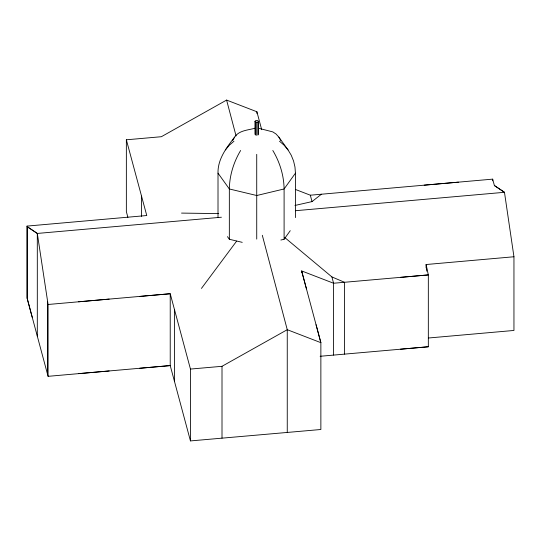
<?xml version="1.0" encoding="UTF-8"?>
<svg xmlns="http://www.w3.org/2000/svg" width="541" height="541" viewBox="0 0 541 541"><rect width="100%" height="100%" fill="white"/><g stroke="black" fill="none" stroke-linecap="round" stroke-linejoin="round"><path stroke-width="0.81" d="M256.725 154.334L256.732 239.108M218.009 217.59L218.009 173.161C217.624 159.182 226.523 147.652 234.578 137.15C239.095 130.253 248.055 130.239 255.169 128.176M240.63 150.479C233.698 162.077 229.533 175.419 229.343 188.971L229.343 239.264L242.233 242.348M232.704 140.477L234.578 137.15M254.967 134.364L254.967 121.434L255.48 120.711L256.725 120.42L257.969 120.711L258.483 121.434L258.483 134.371M258.28 128.176L272.813 131.903L276.079 134.046L278.872 137.144L288.049 149.931L291.227 155.226L293.547 160.947L294.967 166.986L295.447 173.167L284.099 188.971L284.099 239.264L280.88 240.035M284.099 239.264L290.247 230.703M257.962 135.081L257.962 122.151L258.483 121.434M201.441 288.427L236.62 241.137M225.401 149.931L229.343 145.218L233.969 141.194M294.94 205.465L312.015 201.604L321.415 194.219M261.695 129.684L256.901 111.757L226.598 100.078L161.353 136.717L126.357 139.801L126.357 211.653L127.899 217.36M139.686 296.427L170.226 293.736L190.452 369.07L222.006 366.304L287.257 329.699L320.867 342.669L320.867 429.5L190.452 440.922L170.226 365.588L170.226 293.736L48.081 304.482L37.309 233.441L27.212 226.679L27.05 226.091L146.767 215.528L126.357 139.801M254.967 121.434L255.48 122.151L257.962 122.151M424.171 185.171L458.423 182.155M295.345 189.424L310.331 195.2L492.668 179.139L494.386 185.543L504.469 192.298L513.95 256.759L513.95 330.456L428.6 337.99M32.257 317.357L27.212 298.531L27.212 226.679L37.309 233.441L221.418 217.225M295.352 210.72L504.469 192.298L494.386 185.543M426.092 267.883L426.092 264.529L513.95 256.759M78.614 301.797L109.154 299.105M400.387 277.371L428.33 274.909L428.33 346.761L400.387 349.222M78.614 373.642L109.154 370.957M139.686 368.272L170.226 365.588L48.081 376.326L27.05 297.942L27.05 226.091M320.137 356.276L428.33 346.761M181.533 213.093L218.706 213.6M284.6 237.404L331.917 276.938L344.509 282.28L428.33 274.909L426.092 264.529M279.487 141.187L284.099 145.218L288.049 149.931M218.009 173.161L229.343 188.971L256.732 195.517L284.099 188.971C283.91 175.419 279.758 162.077 272.82 150.486M227.457 236.633L229.343 239.264M278.872 137.144L280.745 140.477M306.449 288.86L301.641 270.926L333.587 283.241L344.509 282.28L344.509 354.132M316.059 324.728L320.867 342.669L301.641 270.926L301.641 272.617M331.917 276.938L333.587 283.241L333.587 355.092M310.331 195.2L312.015 201.604M226.598 100.078L236.065 135.919M262.311 235.281L287.257 329.699L287.257 432.442M492.668 179.139L492.668 180.829M426.673 268.593L426.673 271.129M295.447 173.167L295.447 217.597M256.901 111.757L256.901 113.441M256.732 122.449L256.732 135.378M255.48 122.151L255.48 135.081M222.006 366.304L222.006 438.156M190.452 369.07L190.452 440.922M174.479 309.587L174.479 381.439M141.532 196.113L141.532 216.4M48.081 304.482L48.081 376.326M47.412 301.993L47.412 373.838M37.309 233.441L37.309 336.184"/></g></svg>
